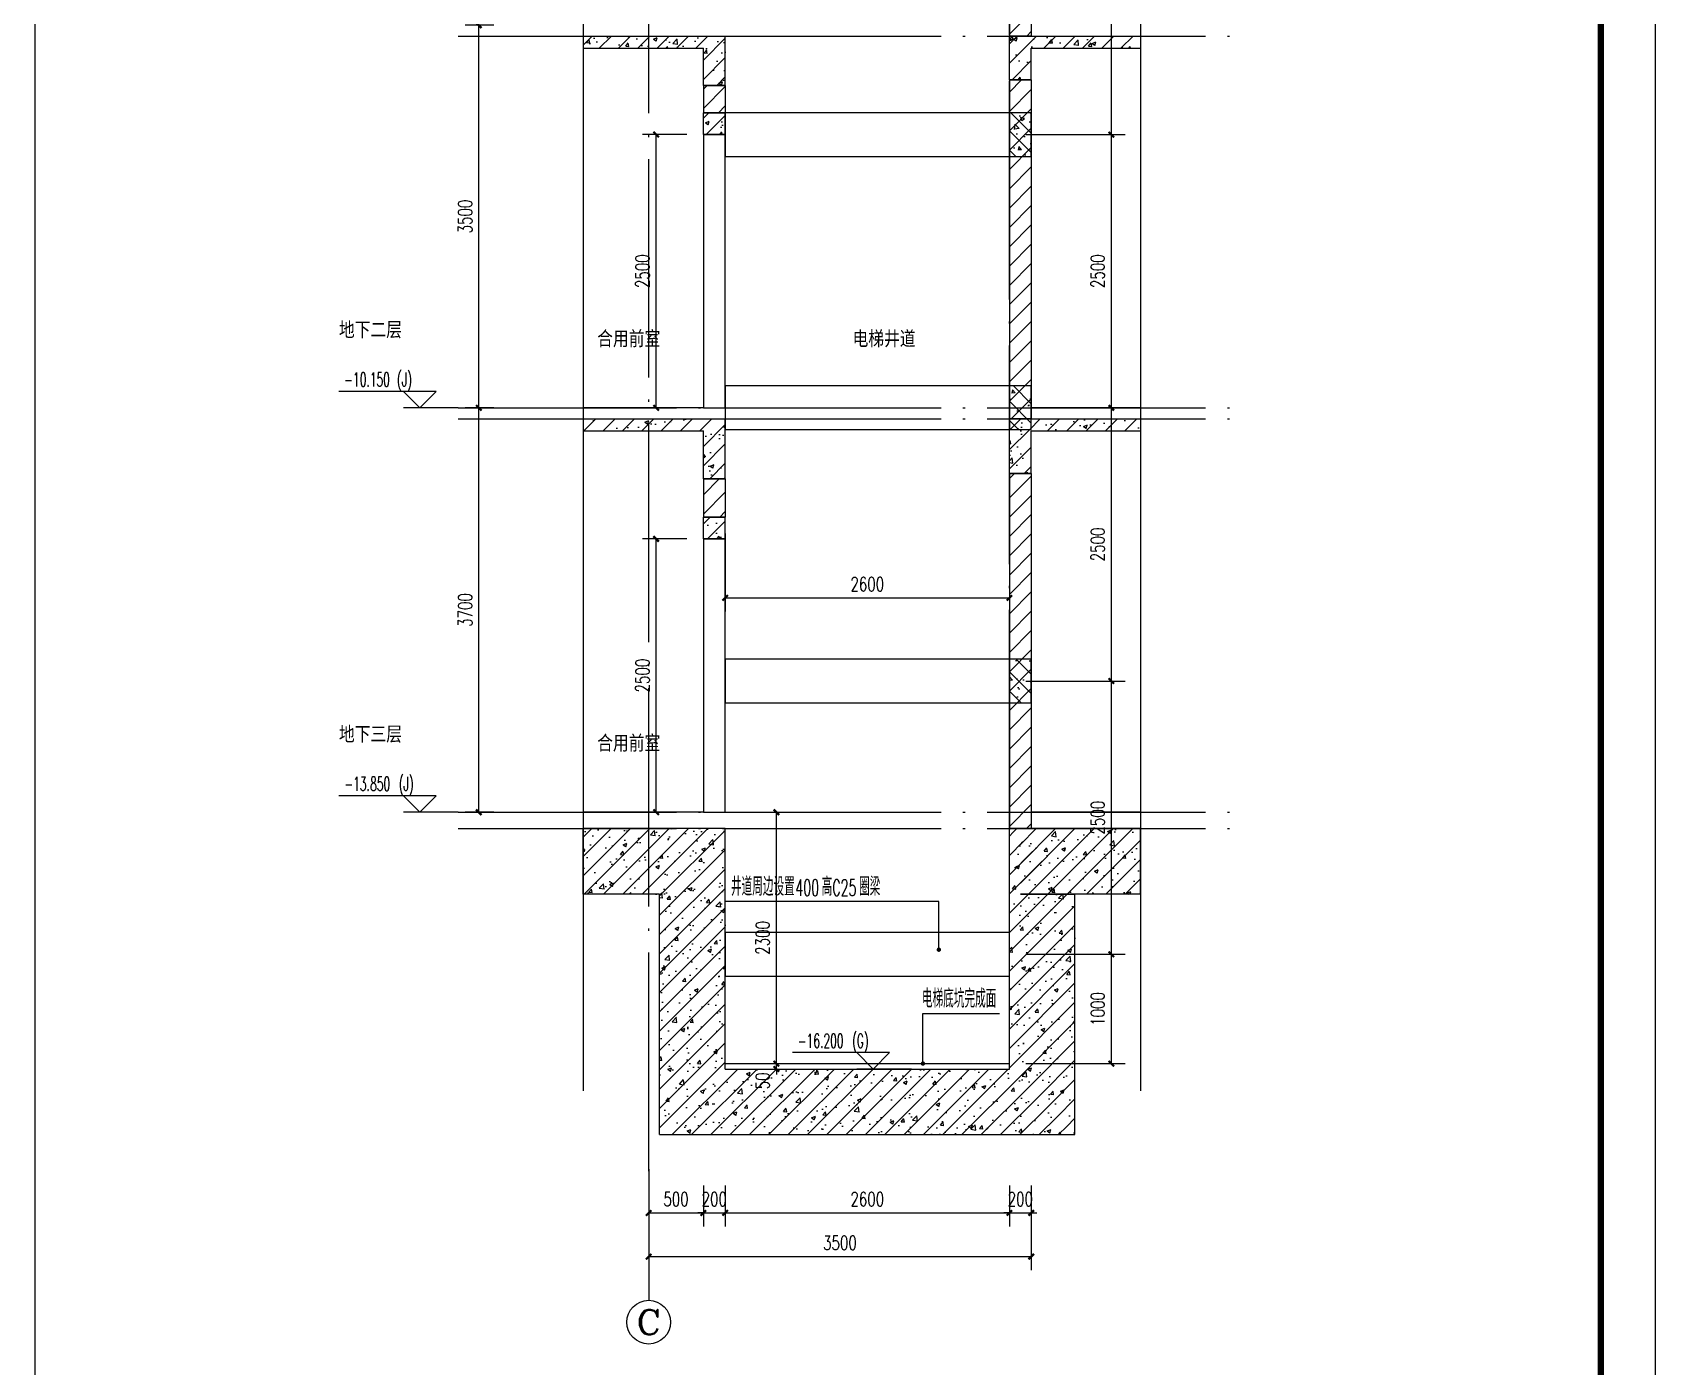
# Model space of a CAD drawing. Header units: millimetres. Extents: x 434053 to 1059003, y -2417481 to 936527.
# Drawn here: x 643651 to 658501, y -1948950 to -1936744 of the extents above; entities that cross this region are included whole.
import ezdxf
from ezdxf.enums import TextEntityAlignment as Align

# ---------------------------------------------------------------- set-up
doc = ezdxf.new("R2010")
doc.units = ezdxf.units.MM
doc.header["$LTSCALE"] = 1000
doc.header["$MEASUREMENT"] = 0
doc.linetypes.add('DOTE', pattern=[2.42, 2, -0.2, 0.02, -0.2])
doc.layers.get('Defpoints').update_dxf_attribs({"color": 6})
for name, color, linetype in [('A-ANNO-DIMS', 3, 'Continuous'), ('A-ANNO-LEAD', 3, 'Continuous'), ('A-ANNO-TTLB', 7, 'Continuous'), ('A-AXIS', 16, 'DOTE'), ('AXIS', 3, 'Continuous'), ('AXIS_TEXT', 7, 'Continuous'), ('DIM_ELEV', 3, 'Continuous'), ('DIM_SYMB', 3, 'Continuous'), ('DOTE', 16, 'DOTE'), ('PUB_DIM', 83, 'Continuous'), ('PUB_HATCH', 8, 'Continuous'), ('PUB_TEXT', 7, 'Continuous'), ('S_STAIR', 2, 'Continuous'), ('WALL', 5, 'Continuous')]:
    doc.layers.add(name, color=color, linetype=linetype)
doc.layers.add('A-ANNO-TEXT', color=7, linetype='Continuous', lineweight=25)
doc.styles.add('_TCH_AXIS', font='COMPLEX', dxfattribs={"bigfont": 'GBCBIG'})
doc.styles.add('_TCH_DIM', font='SIMPLEX.shx', dxfattribs={"width": 0.8, "height": 3, "bigfont": 'GBCBIG.shx'})
doc.styles.add('_TCH_DIM_T3', font='SIMPLEX', dxfattribs={"width": 0.705882, "bigfont": 'GBCBIG'})
doc.styles.add('COMPLEX', font='COMPLEX')
doc.styles.add('宋体', font='', dxfattribs={"width": 0.8})
doc.styles.get('宋体').set_extended_font_data('SimSun')
doc.dimstyles.new('_TCH_ARCH&&50', dxfattribs={"dimtxt": 127.5, "dimasz": 50, "dimexe": 125, "dimexo": 150, "dimgap": 61.25, "dimtad": 1, "dimdec": 0, "dimzin": 0, "dimdsep": 46, "dimtxsty": '_TCH_DIM_T3', "dimblk": 'ARCHTICK', "dimcen": 0.09, "dimclrt": 7, "dimazin": 2, "dimtfac": 1, "dimtdec": 0, "dimtix": 1, "dimtmove": 2, "dimatfit": 3, "dimfxl": 1, "dimtolj": 1, "dimtzin": 0, "dimarcsym": 0})
pattern_1 = [(45, (-1713816.56, -1462893.01), (-88.388383, 88.388383), [])]
pattern_2 = [(45, (-1713816.56, -1462982.77), (-88.3883476, 88.3883476), []), (50, (-1713816.56, -1462982.77), (358.63009, -31.376067), [37.5, -412.5]), (355, (-1713816.56, -1462982.77), (-69.375667, 376.096067), [30, -330]), (100.4514, (-1713786.68, -1462985.4), (289.25469, 344.71977), [31.870095, -350.571056]), (46.1842, (-1713816.56, -1462882.77), (533.620524, -82.75951), [56.25, -618.75]), (96.6356, (-1713772.1, -1462889.67), (467.33135, 487.05894), [47.80514, -525.8565]), (351.1842, (-1713816.56, -1462882.77), (467.33097, 487.0593), [45, -495]), (21, (-1713766.56, -1462907.77), (298.453526, -201.309445), [37.5, -412.5]), (326, (-1713766.56, -1462907.77), (121.657666, 362.57502), [30, -330]), (71.4514, (-1713741.7, -1462924.55), (420.111314, 161.26525), [31.870095, -350.571056]), (37.5, (-1713816.56, -1462982.77), (6.0799277, 166.446927), [0, -326, 0, -335, 0, -331.25]), (7.5, (-1713816.56, -1462982.77), (131.534769, 197.205856), [0, -191, 0, -318.5, 0, -126.25]), (327.5, (-1713928.06, -1462982.77), (266.911218, -11.277436), [0, -125, 0, -390, 0, -517.5]), (317.5, (-1713978.06, -1462982.77), (291.593085, 50.052491), [0, -162.5, 0, -259, 0, -367.5])]

# ---------------------------------------------------------------- blocks, each defined once
blk = doc.blocks.new('asdfadgdsh')
blk.add_lwpolyline([(0, 47550), (14325, 47550), (14325, 0), (0, 0)], close=True)
blk = doc.blocks.new('asdfgafgA$C15443CC7')
at = {"layer": 'A-ANNO-TTLB'}
blk.add_lwpolyline([(52200, 0), (209850, 0), (209850, 89100), (52200, 89100)], close=True, dxfattribs=at)
at = {"layer": 'A-ANNO-TTLB', "const_width": 180}
blk.add_lwpolyline([(55950, 1500), (208350, 1500), (208350, 87600), (55950, 87600)], close=True, dxfattribs=at)
blk = doc.blocks.new('asdfadfsdhg')
at = {"xscale": 0.3333333333333333, "yscale": 0.3333333333333333, "zscale": 0.3333333333333333, "rotation": 270}
blk.add_blockref('asdfgafgA$C15443CC7', (0, 69950), dxfattribs=at)
blk = doc.blocks.new('A$C7A0B05FD')
at = {"layer": 'PUB_HATCH'}
h = blk.add_hatch(dxfattribs=at)
h.set_pattern_fill('钢筋混凝土', color=6, scale=50, style=0)
h.set_pattern_definition([(45, (-2278954.24, 483825.46), (-88.3883476, 88.3883476), []), (50, (-2278954.24, 483825.46), (358.63009, -31.376067), [37.5, -412.5]), (355, (-2278954.24, 483825.46), (-69.375667, 376.096067), [30, -330]), (100.4514, (-2278924.35, 483822.84), (289.25469, 344.71977), [31.870095, -350.571056]), (46.1842, (-2278954.24, 483925.46), (533.620524, -82.75951), [56.25, -618.75]), (96.6356, (-2278909.77, 483918.56), (467.33135, 487.05894), [47.80514, -525.8565]), (351.1842, (-2278954.24, 483925.46), (467.33097, 487.0593), [45, -495]), (21, (-2278904.24, 483900.46), (298.453526, -201.309445), [37.5, -412.5]), (326, (-2278904.24, 483900.46), (121.657666, 362.57502), [30, -330]), (71.4514, (-2278879.37, 483883.68), (420.111314, 161.26525), [31.870095, -350.571056]), (37.5, (-2278954.24, 483825.46), (6.079928, 166.446927), [0, -326, 0, -335, 0, -331.25]), (7.5, (-2278954.24, 483825.46), (131.534769, 197.205856), [0, -191, 0, -318.5, 0, -126.25]), (327.5, (-2279065.74, 483825.46), (266.911218, -11.277436), [0, -125, 0, -390, 0, -517.5]), (317.5, (-2279115.74, 483825.46), (291.593085, 50.05249), [0, -162.5, 0, -259, 0, -367.5])])
h.paths.add_polyline_path([(0, 400), (200, 400), (200, 0), (0, 0)])
at = {"color": 6}
blk.add_lwpolyline([(0, 400), (200, 400), (200, 0), (0, 0)], close=True, dxfattribs=at)
blk = doc.blocks.new('_ArchTick')
at = {"color": 0, "linetype": 'ByBlock', "const_width": 0.4}
blk.add_lwpolyline([(-0.5, -0.5), (0.5, 0.5)], dxfattribs=at)
blk = doc.blocks.new('*D1065')
at = {"layer": 'A-ANNO-DIMS', "color": 0, "lineweight": -2, "transparency": 16777216}
for p, q in [((652739, -1935178), (653647, -1935178)), ((653522, -1937678), (653522, -1935178)), ((652739, -1937678), (653647, -1937678))]:
    blk.add_line(p, q, dxfattribs=at)
at = {"layer": 'Defpoints', "color": 0, "transparency": 16777216}
for p in [(652589, -1935178), (653522, -1935178), (652589, -1937678)]:
    blk.add_point(p, dxfattribs=at)
at = {"layer": 'A-ANNO-DIMS', "color": 0, "lineweight": -2, "transparency": 16777216, "xscale": 50, "yscale": 50, "zscale": 50}
for p, rotation in [((653522, -1935178), 90), ((653522, -1937678), 270)]:
    blk.add_blockref('_ArchTick', p, dxfattribs=dict(at, rotation=rotation))
at = {"layer": 'A-ANNO-DIMS', "color": 7, "transparency": 16777216, "insert": (653397, -1936428), "char_height": 127.5, "attachment_point": 5, "rotation": 90, "style": '_TCH_DIM_T3'}
blk.add_mtext('\\A1;2500', dxfattribs=at)
blk = doc.blocks.new('*D1066')
at = {"layer": 'A-ANNO-DIMS', "color": 0, "lineweight": -2, "transparency": 16777216}
for p, q in [((652739, -1937678), (653647, -1937678)), ((653522, -1940178), (653522, -1937678)), ((652739, -1940178), (653647, -1940178))]:
    blk.add_line(p, q, dxfattribs=at)
at = {"layer": 'Defpoints', "color": 0, "transparency": 16777216}
for p in [(652589, -1937678), (653522, -1937678), (652589, -1940178)]:
    blk.add_point(p, dxfattribs=at)
at = {"layer": 'A-ANNO-DIMS', "color": 0, "lineweight": -2, "transparency": 16777216, "xscale": 50, "yscale": 50, "zscale": 50}
for p, rotation in [((653522, -1937678), 90), ((653522, -1940178), 270)]:
    blk.add_blockref('_ArchTick', p, dxfattribs=dict(at, rotation=rotation))
at = {"layer": 'A-ANNO-DIMS', "color": 7, "transparency": 16777216, "insert": (653397, -1938928), "char_height": 127.5, "attachment_point": 5, "rotation": 90, "style": '_TCH_DIM_T3'}
blk.add_mtext('\\A1;2500', dxfattribs=at)
blk = doc.blocks.new('*D1067')
at = {"layer": 'A-ANNO-DIMS', "color": 0, "lineweight": -2, "transparency": 16777216}
for p, q in [((652739, -1940178), (653647, -1940178)), ((653522, -1942678), (653522, -1940178)), ((652739, -1942678), (653647, -1942678))]:
    blk.add_line(p, q, dxfattribs=at)
at = {"layer": 'Defpoints', "color": 0, "transparency": 16777216}
for p in [(652589, -1940178), (653522, -1940178), (652589, -1942678)]:
    blk.add_point(p, dxfattribs=at)
at = {"layer": 'A-ANNO-DIMS', "color": 0, "lineweight": -2, "transparency": 16777216, "xscale": 50, "yscale": 50, "zscale": 50}
for p, rotation in [((653522, -1940178), 90), ((653522, -1942678), 270)]:
    blk.add_blockref('_ArchTick', p, dxfattribs=dict(at, rotation=rotation))
at = {"layer": 'A-ANNO-DIMS', "color": 7, "transparency": 16777216, "insert": (653397, -1941428), "char_height": 127.5, "attachment_point": 5, "rotation": 90, "style": '_TCH_DIM_T3'}
blk.add_mtext('\\A1;2500', dxfattribs=at)
blk = doc.blocks.new('*D1068')
at = {"layer": 'A-ANNO-DIMS', "color": 0, "lineweight": -2, "transparency": 16777216}
for p, q in [((652739, -1942678), (653647, -1942678)), ((653522, -1945178), (653522, -1942678)), ((652739, -1945178), (653647, -1945178))]:
    blk.add_line(p, q, dxfattribs=at)
at = {"layer": 'Defpoints', "color": 0, "transparency": 16777216}
for p in [(652589, -1942678), (653522, -1942678), (652589, -1945178)]:
    blk.add_point(p, dxfattribs=at)
at = {"layer": 'A-ANNO-DIMS', "color": 0, "lineweight": -2, "transparency": 16777216, "xscale": 50, "yscale": 50, "zscale": 50}
for p, rotation in [((653522, -1942678), 90), ((653522, -1945178), 270)]:
    blk.add_blockref('_ArchTick', p, dxfattribs=dict(at, rotation=rotation))
at = {"layer": 'A-ANNO-DIMS', "color": 7, "transparency": 16777216, "insert": (653397, -1943928), "char_height": 127.5, "attachment_point": 5, "rotation": 90, "style": '_TCH_DIM_T3'}
blk.add_mtext('\\A1;2500', dxfattribs=at)
blk = doc.blocks.new('*D1069')
at = {"layer": 'A-ANNO-DIMS', "color": 0, "lineweight": -2, "transparency": 16777216}
for p, q in [((652739, -1945178), (653647, -1945178)), ((653522, -1946178), (653522, -1945178)), ((652739, -1946178), (653647, -1946178))]:
    blk.add_line(p, q, dxfattribs=at)
at = {"layer": 'Defpoints', "color": 0, "transparency": 16777216}
for p in [(652589, -1945178), (653522, -1945178), (652589, -1946178)]:
    blk.add_point(p, dxfattribs=at)
at = {"layer": 'A-ANNO-DIMS', "color": 0, "lineweight": -2, "transparency": 16777216, "xscale": 50, "yscale": 50, "zscale": 50}
for p, rotation in [((653522, -1945178), 90), ((653522, -1946178), 270)]:
    blk.add_blockref('_ArchTick', p, dxfattribs=dict(at, rotation=rotation))
at = {"layer": 'A-ANNO-DIMS', "color": 7, "transparency": 16777216, "insert": (653397, -1945678), "char_height": 127.5, "attachment_point": 5, "rotation": 90, "style": '_TCH_DIM_T3'}
blk.add_mtext('\\A1;1000', dxfattribs=at)
blk = doc.blocks.new('*D1800')
at = {"layer": 'Defpoints', "color": 0, "transparency": 16777216}
for p in [(649357, -1937678), (649789, -1937678), (649789, -1940178)]:
    blk.add_point(p, dxfattribs=at)
at = {"layer": 'PUB_DIM', "color": 0, "lineweight": -2, "transparency": 16777216}
for p, q in [((649639, -1937678), (649232, -1937678)), ((649357, -1940178), (649357, -1937678)), ((649639, -1940178), (649232, -1940178))]:
    blk.add_line(p, q, dxfattribs=at)
at = {"layer": 'PUB_DIM', "color": 0, "lineweight": -2, "transparency": 16777216, "xscale": 50, "yscale": 50, "zscale": 50}
for p, rotation in [((649357, -1937678), 90), ((649357, -1940178), 270)]:
    blk.add_blockref('_ArchTick', p, dxfattribs=dict(at, rotation=rotation))
at = {"layer": 'PUB_DIM', "color": 7, "transparency": 16777216, "insert": (649232, -1938928), "char_height": 127.5, "attachment_point": 5, "rotation": 90, "style": '_TCH_DIM_T3'}
blk.add_mtext('\\A1;2500', dxfattribs=at)
blk = doc.blocks.new('*D1801')
at = {"layer": 'Defpoints', "color": 0, "transparency": 16777216}
for p in [(649989, -1941178), (652589, -1941178), (652589, -1941917)]:
    blk.add_point(p, dxfattribs=at)
at = {"layer": 'PUB_DIM', "color": 0, "lineweight": -2, "transparency": 16777216}
for p, q in [((649989, -1941328), (649989, -1942042)), ((652589, -1941328), (652589, -1942042)), ((649989, -1941917), (652589, -1941917))]:
    blk.add_line(p, q, dxfattribs=at)
at = {"layer": 'PUB_DIM', "color": 0, "lineweight": -2, "transparency": 16777216, "xscale": 50, "yscale": 50, "zscale": 50, "rotation": 180}
blk.add_blockref('_ArchTick', (649989, -1941917), dxfattribs=at)
at = {"layer": 'PUB_DIM', "color": 0, "lineweight": -2, "transparency": 16777216, "xscale": 50, "yscale": 50, "zscale": 50}
blk.add_blockref('_ArchTick', (652589, -1941917), dxfattribs=at)
at = {"layer": 'PUB_DIM', "color": 7, "transparency": 16777216, "insert": (651289, -1941792), "char_height": 127.5, "attachment_point": 5, "style": '_TCH_DIM_T3'}
blk.add_mtext('\\A1;2600', dxfattribs=at)
blk = doc.blocks.new('*D1802')
at = {"layer": 'Defpoints', "color": 0, "transparency": 16777216}
for p in [(649989, -1943878), (650457, -1943878), (649989, -1946178)]:
    blk.add_point(p, dxfattribs=at)
at = {"layer": 'PUB_DIM', "color": 0, "lineweight": -2, "transparency": 16777216}
for p, q in [((650139, -1943878), (650582, -1943878)), ((650457, -1946178), (650457, -1943878)), ((650139, -1946178), (650582, -1946178))]:
    blk.add_line(p, q, dxfattribs=at)
at = {"layer": 'PUB_DIM', "color": 0, "lineweight": -2, "transparency": 16777216, "xscale": 50, "yscale": 50, "zscale": 50}
for p, rotation in [((650457, -1943878), 90), ((650457, -1946178), 270)]:
    blk.add_blockref('_ArchTick', p, dxfattribs=dict(at, rotation=rotation))
at = {"layer": 'PUB_DIM', "color": 7, "transparency": 16777216, "insert": (650332, -1945028), "char_height": 127.5, "attachment_point": 5, "rotation": 90, "style": '_TCH_DIM_T3'}
blk.add_mtext('\\A1;2300', dxfattribs=at)
blk = doc.blocks.new('*D1803')
at = {"layer": 'Defpoints', "color": 0, "transparency": 16777216}
for p in [(649989, -1946178), (649989, -1946228), (650457, -1946178)]:
    blk.add_point(p, dxfattribs=at)
at = {"layer": 'PUB_DIM', "color": 0, "lineweight": -2, "transparency": 16777216}
for p, q in [((650139, -1946178), (650582, -1946178)), ((650139, -1946228), (650582, -1946228)), ((650457, -1946178), (650457, -1946128)), ((650457, -1946228), (650457, -1946178)), ((650457, -1946228), (650457, -1946278))]:
    blk.add_line(p, q, dxfattribs=at)
at = {"layer": 'PUB_DIM', "color": 0, "lineweight": -2, "transparency": 16777216, "xscale": 50, "yscale": 50, "zscale": 50}
for p, rotation in [((650457, -1946178), 270), ((650457, -1946228), 90)]:
    blk.add_blockref('_ArchTick', p, dxfattribs=dict(at, rotation=rotation))
at = {"layer": 'PUB_DIM', "color": 7, "transparency": 16777216, "insert": (650332, -1946336), "char_height": 127.5, "attachment_point": 5, "rotation": 90, "style": '_TCH_DIM_T3'}
blk.add_mtext('\\A1;50', dxfattribs=at)
blk = doc.blocks.new('*D1804')
at = {"layer": 'Defpoints', "color": 0, "transparency": 16777216}
for p in [(649357, -1941378), (649789, -1941378), (649789, -1943878)]:
    blk.add_point(p, dxfattribs=at)
at = {"layer": 'PUB_DIM', "color": 0, "lineweight": -2, "transparency": 16777216}
for p, q in [((649639, -1941378), (649232, -1941378)), ((649357, -1943878), (649357, -1941378)), ((649639, -1943878), (649232, -1943878))]:
    blk.add_line(p, q, dxfattribs=at)
at = {"layer": 'PUB_DIM', "color": 0, "lineweight": -2, "transparency": 16777216, "xscale": 50, "yscale": 50, "zscale": 50}
for p, rotation in [((649357, -1941378), 90), ((649357, -1943878), 270)]:
    blk.add_blockref('_ArchTick', p, dxfattribs=dict(at, rotation=rotation))
at = {"layer": 'PUB_DIM', "color": 7, "transparency": 16777216, "insert": (649232, -1942628), "char_height": 127.5, "attachment_point": 5, "rotation": 90, "style": '_TCH_DIM_T3'}
blk.add_mtext('\\A1;2500', dxfattribs=at)
blk = doc.blocks.new('*D1805')
at = {"layer": 'Defpoints', "color": 0, "transparency": 16777216}
for p in [(649289, -1947144), (649789, -1947144), (649789, -1947544)]:
    blk.add_point(p, dxfattribs=at)
at = {"layer": 'PUB_DIM', "color": 0, "lineweight": -2, "transparency": 16777216}
for p, q in [((649289, -1947294), (649289, -1947669)), ((649789, -1947294), (649789, -1947669)), ((649289, -1947544), (649789, -1947544))]:
    blk.add_line(p, q, dxfattribs=at)
at = {"layer": 'PUB_DIM', "color": 0, "lineweight": -2, "transparency": 16777216, "xscale": 50, "yscale": 50, "zscale": 50, "rotation": 180}
blk.add_blockref('_ArchTick', (649289, -1947544), dxfattribs=at)
at = {"layer": 'PUB_DIM', "color": 0, "lineweight": -2, "transparency": 16777216, "xscale": 50, "yscale": 50, "zscale": 50}
blk.add_blockref('_ArchTick', (649789, -1947544), dxfattribs=at)
at = {"layer": 'PUB_DIM', "color": 7, "transparency": 16777216, "insert": (649539, -1947419), "char_height": 127.5, "attachment_point": 5, "style": '_TCH_DIM_T3'}
blk.add_mtext('\\A1;500', dxfattribs=at)
blk = doc.blocks.new('*D1806')
at = {"layer": 'Defpoints', "color": 0, "transparency": 16777216}
for p in [(649789, -1947144), (649989, -1947144), (649989, -1947544)]:
    blk.add_point(p, dxfattribs=at)
at = {"layer": 'PUB_DIM', "color": 0, "lineweight": -2, "transparency": 16777216}
for p, q in [((649789, -1947294), (649789, -1947669)), ((649989, -1947294), (649989, -1947669)), ((649789, -1947544), (649739, -1947544)), ((649789, -1947544), (649989, -1947544)), ((649989, -1947544), (650039, -1947544))]:
    blk.add_line(p, q, dxfattribs=at)
at = {"layer": 'PUB_DIM', "color": 0, "lineweight": -2, "transparency": 16777216, "xscale": 50, "yscale": 50, "zscale": 50}
blk.add_blockref('_ArchTick', (649789, -1947544), dxfattribs=at)
at = {"layer": 'PUB_DIM', "color": 0, "lineweight": -2, "transparency": 16777216, "xscale": 50, "yscale": 50, "zscale": 50, "rotation": 180}
blk.add_blockref('_ArchTick', (649989, -1947544), dxfattribs=at)
at = {"layer": 'PUB_DIM', "color": 7, "transparency": 16777216, "insert": (649889, -1947419), "char_height": 127.5, "attachment_point": 5, "style": '_TCH_DIM_T3'}
blk.add_mtext('\\A1;200', dxfattribs=at)
blk = doc.blocks.new('*D1807')
at = {"layer": 'Defpoints', "color": 0, "transparency": 16777216}
for p in [(649989, -1947144), (652589, -1947144), (652589, -1947544)]:
    blk.add_point(p, dxfattribs=at)
at = {"layer": 'PUB_DIM', "color": 0, "lineweight": -2, "transparency": 16777216}
for p, q in [((649989, -1947294), (649989, -1947669)), ((652589, -1947294), (652589, -1947669)), ((649989, -1947544), (652589, -1947544))]:
    blk.add_line(p, q, dxfattribs=at)
at = {"layer": 'PUB_DIM', "color": 0, "lineweight": -2, "transparency": 16777216, "xscale": 50, "yscale": 50, "zscale": 50, "rotation": 180}
blk.add_blockref('_ArchTick', (649989, -1947544), dxfattribs=at)
at = {"layer": 'PUB_DIM', "color": 0, "lineweight": -2, "transparency": 16777216, "xscale": 50, "yscale": 50, "zscale": 50}
blk.add_blockref('_ArchTick', (652589, -1947544), dxfattribs=at)
at = {"layer": 'PUB_DIM', "color": 7, "transparency": 16777216, "insert": (651289, -1947419), "char_height": 127.5, "attachment_point": 5, "style": '_TCH_DIM_T3'}
blk.add_mtext('\\A1;2600', dxfattribs=at)
blk = doc.blocks.new('*D1808')
at = {"layer": 'Defpoints', "color": 0, "transparency": 16777216}
for p in [(652589, -1947144), (652789, -1947144), (652789, -1947544)]:
    blk.add_point(p, dxfattribs=at)
at = {"layer": 'PUB_DIM', "color": 0, "lineweight": -2, "transparency": 16777216}
for p, q in [((652589, -1947294), (652589, -1947669)), ((652789, -1947294), (652789, -1947669)), ((652589, -1947544), (652539, -1947544)), ((652589, -1947544), (652789, -1947544)), ((652789, -1947544), (652839, -1947544))]:
    blk.add_line(p, q, dxfattribs=at)
at = {"layer": 'PUB_DIM', "color": 0, "lineweight": -2, "transparency": 16777216, "xscale": 50, "yscale": 50, "zscale": 50}
blk.add_blockref('_ArchTick', (652589, -1947544), dxfattribs=at)
at = {"layer": 'PUB_DIM', "color": 0, "lineweight": -2, "transparency": 16777216, "xscale": 50, "yscale": 50, "zscale": 50, "rotation": 180}
blk.add_blockref('_ArchTick', (652789, -1947544), dxfattribs=at)
at = {"layer": 'PUB_DIM', "color": 7, "transparency": 16777216, "insert": (652689, -1947419), "char_height": 127.5, "attachment_point": 5, "style": '_TCH_DIM_T3'}
blk.add_mtext('\\A1;200', dxfattribs=at)
blk = doc.blocks.new('*D1809')
at = {"layer": 'Defpoints', "color": 0, "transparency": 16777216}
for p in [(649289, -1947144), (652789, -1947144), (652789, -1947944)]:
    blk.add_point(p, dxfattribs=at)
at = {"layer": 'PUB_DIM', "color": 0, "lineweight": -2, "transparency": 16777216}
for p, q in [((649289, -1947294), (649289, -1948069)), ((652789, -1947294), (652789, -1948069)), ((649289, -1947944), (652789, -1947944))]:
    blk.add_line(p, q, dxfattribs=at)
at = {"layer": 'PUB_DIM', "color": 0, "lineweight": -2, "transparency": 16777216, "xscale": 50, "yscale": 50, "zscale": 50, "rotation": 180}
blk.add_blockref('_ArchTick', (649289, -1947944), dxfattribs=at)
at = {"layer": 'PUB_DIM', "color": 0, "lineweight": -2, "transparency": 16777216, "xscale": 50, "yscale": 50, "zscale": 50}
blk.add_blockref('_ArchTick', (652789, -1947944), dxfattribs=at)
at = {"layer": 'PUB_DIM', "color": 7, "transparency": 16777216, "insert": (651039, -1947819), "char_height": 127.5, "attachment_point": 5, "style": '_TCH_DIM_T3'}
blk.add_mtext('\\A1;3500', dxfattribs=at)
blk = doc.blocks.new('*D1813')
at = {"layer": 'Defpoints', "color": 0, "transparency": 16777216}
for p in [(647734, -1936678), (648021, -1936678), (648021, -1940178)]:
    blk.add_point(p, dxfattribs=at)
at = {"layer": 'PUB_DIM', "color": 0, "lineweight": -2, "transparency": 16777216}
for p, q in [((647871, -1936678), (647609, -1936678)), ((647734, -1940178), (647734, -1936678)), ((647871, -1940178), (647609, -1940178))]:
    blk.add_line(p, q, dxfattribs=at)
at = {"layer": 'PUB_DIM', "color": 0, "lineweight": -2, "transparency": 16777216, "xscale": 50, "yscale": 50, "zscale": 50}
for p, rotation in [((647734, -1936678), 90), ((647734, -1940178), 270)]:
    blk.add_blockref('_ArchTick', p, dxfattribs=dict(at, rotation=rotation))
at = {"layer": 'PUB_DIM', "color": 7, "transparency": 16777216, "insert": (647609, -1938428), "char_height": 127.5, "attachment_point": 5, "rotation": 90, "style": '_TCH_DIM_T3'}
blk.add_mtext('\\A1;3500', dxfattribs=at)
blk = doc.blocks.new('*D1814')
at = {"layer": 'Defpoints', "color": 0, "transparency": 16777216}
for p in [(647734, -1940178), (648021, -1940178), (648021, -1943878)]:
    blk.add_point(p, dxfattribs=at)
at = {"layer": 'PUB_DIM', "color": 0, "lineweight": -2, "transparency": 16777216}
for p, q in [((647871, -1940178), (647609, -1940178)), ((647734, -1943878), (647734, -1940178)), ((647871, -1943878), (647609, -1943878))]:
    blk.add_line(p, q, dxfattribs=at)
at = {"layer": 'PUB_DIM', "color": 0, "lineweight": -2, "transparency": 16777216, "xscale": 50, "yscale": 50, "zscale": 50}
for p, rotation in [((647734, -1940178), 90), ((647734, -1943878), 270)]:
    blk.add_blockref('_ArchTick', p, dxfattribs=dict(at, rotation=rotation))
at = {"layer": 'PUB_DIM', "color": 7, "transparency": 16777216, "insert": (647609, -1942028), "char_height": 127.5, "attachment_point": 5, "rotation": 90, "style": '_TCH_DIM_T3'}
blk.add_mtext('\\A1;3700', dxfattribs=at)
blk = doc.blocks.new('_AXISO')
blk.add_circle((0, 0), 0.5)
at = {"layer": 'AXIS_TEXT', "style": 'COMPLEX', "width": 1.041667}
blk.add_attdef('A', text='', height=0.56, dxfattribs=at).set_placement((-0.25, -0.28), (0.25, -0.28), align=Align.FIT)

msp = doc.modelspace()

# ---------------------------------------------------------------- hatches: boundary and pattern name
at = {"layer": 'PUB_HATCH'}
h = msp.add_hatch(dxfattribs=at)
h.set_pattern_fill('普通砖', color=256, scale=50, style=0)
h.set_pattern_definition(pattern_1)
h.paths.add_polyline_path([(652589.4, -1930607.8), (652589.4, -1936777.8), (652789.4, -1936777.8), (652789.4, -1930607.8)])
h = msp.add_hatch(dxfattribs=at)
h.set_pattern_fill('钢筋混凝土', color=256, scale=50, style=0)
h.set_pattern_definition(pattern_2)
h.paths.add_polyline_path([(648689.4, -1936887.8), (649789.4, -1936887.8), (649989.4, -1936777.8), (648689.4, -1936777.8)])
h = msp.add_hatch(dxfattribs=at)
h.set_pattern_fill('钢筋混凝土', color=256, scale=50, style=0)
h.set_pattern_definition(pattern_2)
h.paths.add_polyline_path([(649989.4, -1937227.8), (649989.4, -1936777.8), (649789.4, -1936887.8), (649789.4, -1937227.8)])
h = msp.add_hatch(dxfattribs=at)
h.set_pattern_fill('钢筋混凝土', color=256, scale=50, style=0)
h.set_pattern_definition(pattern_2)
h.paths.add_polyline_path([(652789.4, -1937177.8), (652789.4, -1936887.8), (652589.4, -1936777.8), (652589.4, -1937177.8)])
h = msp.add_hatch(dxfattribs=at)
h.set_pattern_fill('钢筋混凝土', color=256, scale=50, style=0)
h.set_pattern_definition(pattern_2)
h.paths.add_polyline_path([(652589.4, -1936777.8), (652789.4, -1936887.8), (653789.4, -1936887.8), (653789.4, -1936777.8)])
h = msp.add_hatch(dxfattribs=at)
h.set_pattern_fill('普通砖', color=256, scale=50, style=0)
h.set_pattern_definition(pattern_1)
h.paths.add_polyline_path([(652589.4, -1937177.8), (652589.4, -1940277.8), (652789.4, -1940277.8), (652789.4, -1937177.8)])
h = msp.add_hatch(dxfattribs=at)
h.set_pattern_fill('普通砖', color=256, scale=50, style=0)
h.set_pattern_definition(pattern_1)
h.paths.add_polyline_path([(649789.4, -1937227.8), (649789.4, -1937477.8), (649989.4, -1937477.8), (649989.4, -1937227.8)])
h = msp.add_hatch(dxfattribs=at)
h.set_pattern_fill('钢筋混凝土', color=256, scale=50, style=0)
h.set_pattern_definition(pattern_2)
h.paths.add_polyline_path([(649989.4, -1937677.8), (649989.4, -1937477.8), (649789.4, -1937477.8), (649789.4, -1937677.8)])
h = msp.add_hatch(dxfattribs=at)
h.set_pattern_fill('钢筋混凝土', color=256, scale=50, style=0)
h.set_pattern_definition(pattern_2)
h.paths.add_polyline_path([(648689.4, -1940387.8), (649789.4, -1940387.8), (649989.4, -1940277.8), (648689.4, -1940277.8)])
h = msp.add_hatch(dxfattribs=at)
h.set_pattern_fill('钢筋混凝土', color=256, scale=50, style=0)
h.set_pattern_definition(pattern_2)
h.paths.add_polyline_path([(649989.4, -1940827.8), (649989.4, -1940277.8), (649789.4, -1940387.8), (649789.4, -1940827.8)])
h = msp.add_hatch(dxfattribs=at)
h.set_pattern_fill('钢筋混凝土', color=256, scale=50, style=0)
h.set_pattern_definition(pattern_2)
h.paths.add_polyline_path([(652789.4, -1940777.8), (652789.4, -1940387.8), (652589.4, -1940277.8), (652589.4, -1940777.8)])
h = msp.add_hatch(dxfattribs=at)
h.set_pattern_fill('钢筋混凝土', color=256, scale=50, style=0)
h.set_pattern_definition(pattern_2)
h.paths.add_polyline_path([(652589.4, -1940277.8), (652789.4, -1940387.8), (653789.4, -1940387.8), (653789.4, -1940277.8)])
h = msp.add_hatch(dxfattribs=at)
h.set_pattern_fill('普通砖', color=256, scale=50, style=0)
h.set_pattern_definition(pattern_1)
h.paths.add_polyline_path([(649789.4, -1940827.8), (649789.4, -1941177.8), (649989.4, -1941177.8), (649989.4, -1940827.8)])
h = msp.add_hatch(dxfattribs=at)
h.set_pattern_fill('普通砖', color=256, scale=50, style=0)
h.set_pattern_definition(pattern_1)
h.paths.add_polyline_path([(652589.4, -1940777.8), (652589.4, -1944027.8), (652789.4, -1944027.8), (652789.4, -1940777.8)])
h = msp.add_hatch(dxfattribs=at)
h.set_pattern_fill('钢筋混凝土', color=256, scale=50, style=0)
h.set_pattern_definition(pattern_2)
h.paths.add_polyline_path([(649989.4, -1941377.8), (649989.4, -1941177.8), (649789.4, -1941177.8), (649789.4, -1941377.8)])
h = msp.add_hatch(dxfattribs=at)
h.set_pattern_fill('钢筋混凝土', color=256, scale=50, style=0)
h.set_pattern_definition(pattern_2)
h.paths.add_polyline_path([(649389.4, -1944627.8), (649989.4, -1944027.8), (648689.4, -1944027.8), (648689.4, -1944627.8)])
h = msp.add_hatch(dxfattribs=at)
h.set_pattern_fill('钢筋混凝土', color=256, scale=50, style=0)
h.set_pattern_definition(pattern_2)
h.paths.add_polyline_path([(649389.4, -1946827.8), (649989.4, -1946227.8), (649989.4, -1944027.8), (649389.4, -1944627.8)])
h = msp.add_hatch(dxfattribs=at)
h.set_pattern_fill('钢筋混凝土', color=256, scale=50, style=0)
h.set_pattern_definition(pattern_2)
h.paths.add_polyline_path([(652589.4, -1946227.8), (653189.4, -1946827.8), (653189.4, -1944627.8), (652589.4, -1944027.8)])
h = msp.add_hatch(dxfattribs=at)
h.set_pattern_fill('钢筋混凝土', color=256, scale=50, style=0)
h.set_pattern_definition(pattern_2)
h.paths.add_polyline_path([(652689.4, -1944627.8), (652689.4, -1944027.8), (652589.4, -1944027.8), (653189.4, -1944627.8)])
h = msp.add_hatch(dxfattribs=at)
h.set_pattern_fill('钢筋混凝土', color=256, scale=50, style=0)
h.set_pattern_definition(pattern_2)
h.paths.add_polyline_path([(653789.4, -1944027.8), (652689.4, -1944027.8), (652689.4, -1944627.8), (653789.4, -1944627.8)])
h = msp.add_hatch(dxfattribs=at)
h.set_pattern_fill('钢筋混凝土', color=256, scale=50, style=0)
h.set_pattern_definition(pattern_2)
h.paths.add_polyline_path([(649989.4, -1946227.8), (649389.4, -1946827.8), (653189.4, -1946827.8), (652589.4, -1946227.8)])

# ---------------------------------------------------------------- linework, layer by layer
at = {"color": 6}
for points in [[(652589.4, -1937477.8), (649989.4, -1937477.8), (649989.4, -1937877.8), (652589.4, -1937877.8)], [(652589.4, -1939977.8), (649989.4, -1939977.8), (649989.4, -1940377.8), (652589.4, -1940377.8)], [(652589.4, -1942477.8), (649989.4, -1942477.8), (649989.4, -1942877.8), (652589.4, -1942877.8)], [(652589.4, -1944977.8), (649989.4, -1944977.8), (649989.4, -1945377.8), (652589.4, -1945377.8)]]:
    msp.add_lwpolyline(points, close=True, dxfattribs=at)
at = {"layer": 'A-ANNO-LEAD'}
for p, q in [((651943.9, -1944695.1), (649989.4, -1944695.1)), ((651943.9, -1945136), (651943.9, -1944695.1)), ((651797.8, -1946177.8), (651797.8, -1945719.5)), ((651797.8, -1945719.5), (652500, -1945719.5))]:
    msp.add_line(p, q, dxfattribs=at)
at = {"layer": 'A-ANNO-LEAD', "const_width": 20}
for points in [[(651943.9, -1945146, 1), (651943.9, -1945126, 1)], [(651797.8, -1946187.8, 1), (651797.8, -1946167.8, 1)]]:
    msp.add_lwpolyline(points, format="xyb", close=True, dxfattribs=at)
at = {"layer": 'A-AXIS'}
for p, q in [((649289.4, -1947162), (649289.4, -1916527.8)), ((652589.4, -1944027.8), (652589.4, -1916527.8))]:
    msp.add_line(p, q, dxfattribs=at)
at = {"layer": 'AXIS'}
msp.add_line((649289.4, -1947143.8), (649289.4, -1948343.8), dxfattribs=at)
at = {"layer": 'DIM_ELEV'}
for p, q in [((647344.4, -1940027.8), (646454.9, -1940027.8)), ((647194.4, -1940177.8), (647044.4, -1940027.8)), ((647194.4, -1940177.8), (647344.4, -1940027.8)), ((647544.4, -1940177.8), (647044.4, -1940177.8)), ((647344.4, -1943727.8), (646454.9, -1943727.8)), ((647194.4, -1943877.8), (647044.4, -1943727.8)), ((647194.4, -1943877.8), (647344.4, -1943727.8)), ((647544.4, -1943877.8), (647044.4, -1943877.8)), ((651492.9, -1946077.8), (650603.4, -1946077.8)), ((651342.9, -1946227.8), (651192.9, -1946077.8)), ((651342.9, -1946227.8), (651492.9, -1946077.8)), ((651692.9, -1946227.8), (651192.9, -1946227.8))]:
    msp.add_line(p, q, dxfattribs=at)
at = {"layer": 'DIM_SYMB'}
for p, q in [((648689.4, -1915804.5), (648689.4, -1946427.8)), ((653789.4, -1915804.5), (653789.4, -1946427.8))]:
    msp.add_line(p, q, dxfattribs=at)
at = {"layer": 'DOTE'}
for p, q in [((647544.4, -1936777.8), (654789.4, -1936777.8)), ((647544.4, -1940177.8), (654789.4, -1940177.8)), ((647544.4, -1940277.8), (654789.4, -1940277.8)), ((647544.4, -1943877.8), (654789.4, -1943877.8)), ((647544.4, -1944027.8), (654789.4, -1944027.8))]:
    msp.add_line(p, q, dxfattribs=at)
at = {"layer": 'S_STAIR'}
for p, q in [((649789.4, -1940177.8), (648689.4, -1940177.8)), ((653789.4, -1940177.8), (652789.4, -1940177.8)), ((649789.4, -1943877.8), (648689.4, -1943877.8)), ((653789.4, -1943877.8), (652789.4, -1943877.8)), ((653789.4, -1943877.8), (652789.4, -1943877.8)), ((649989.4, -1946177.8), (652589.4, -1946177.8))]:
    msp.add_line(p, q, dxfattribs=at)
at = {"layer": 'WALL'}
for p, q in [((652589.4, -1930607.8), (652589.4, -1936777.8)), ((652789.4, -1930607.8), (652789.4, -1936777.8)), ((648689.4, -1936777.8), (649989.4, -1936777.8)), ((648689.4, -1936777.8), (648689.4, -1936887.8)), ((649989.4, -1937227.8), (649989.4, -1936777.8)), ((652589.4, -1937177.8), (652589.4, -1936777.8)), ((652589.4, -1936777.8), (653789.4, -1936777.8)), ((652789.4, -1936777.8), (652589.4, -1936777.8)), ((653789.4, -1936777.8), (653789.4, -1936887.8)), ((648689.4, -1936887.8), (649789.4, -1936887.8)), ((649789.4, -1937227.8), (649789.4, -1936887.8)), ((652789.4, -1937177.8), (652789.4, -1936887.8)), ((652789.4, -1936887.8), (653789.4, -1936887.8)), ((652589.4, -1937177.8), (652789.4, -1937177.8)), ((652589.4, -1937177.8), (652589.4, -1940277.8)), ((652789.4, -1937177.8), (652589.4, -1937177.8)), ((652789.4, -1937177.8), (652789.4, -1940277.8)), ((649789.4, -1937227.8), (649989.4, -1937227.8)), ((649789.4, -1937227.8), (649789.4, -1937477.8)), ((649989.4, -1937227.8), (649789.4, -1937227.8)), ((649989.4, -1937227.8), (649989.4, -1937477.8)), ((649989.4, -1937477.8), (649789.4, -1937477.8)), ((649789.4, -1937677.8), (649789.4, -1937477.8)), ((649789.4, -1937477.8), (649989.4, -1937477.8)), ((649989.4, -1937677.8), (649989.4, -1937477.8)), ((649789.4, -1937677.8), (649989.4, -1937677.8)), ((648689.4, -1940277.8), (649989.4, -1940277.8)), ((648689.4, -1940277.8), (648689.4, -1940387.8)), ((649989.4, -1940827.8), (649989.4, -1940277.8)), ((652589.4, -1940777.8), (652589.4, -1940277.8)), ((652589.4, -1940277.8), (653789.4, -1940277.8)), ((652789.4, -1940277.8), (652589.4, -1940277.8)), ((653789.4, -1940277.8), (653789.4, -1940387.8)), ((648689.4, -1940387.8), (649789.4, -1940387.8)), ((649789.4, -1940827.8), (649789.4, -1940387.8)), ((652789.4, -1940777.8), (652789.4, -1940387.8)), ((652789.4, -1940387.8), (653789.4, -1940387.8)), ((649789.4, -1940827.8), (649989.4, -1940827.8)), ((649789.4, -1940827.8), (649789.4, -1941177.8)), ((649989.4, -1940827.8), (649789.4, -1940827.8)), ((649989.4, -1940827.8), (649989.4, -1941177.8)), ((652589.4, -1940777.8), (652589.4, -1944027.8)), ((652789.4, -1940777.8), (652589.4, -1940777.8)), ((652589.4, -1940777.8), (652789.4, -1940777.8)), ((652789.4, -1940777.8), (652789.4, -1944027.8)), ((649989.4, -1941177.8), (649789.4, -1941177.8)), ((649789.4, -1941377.8), (649789.4, -1941177.8)), ((649789.4, -1941177.8), (649989.4, -1941177.8)), ((649989.4, -1941377.8), (649989.4, -1941177.8)), ((649789.4, -1941377.8), (649989.4, -1941377.8)), ((649989.4, -1944027.8), (648689.4, -1944027.8)), ((648689.4, -1944627.8), (648689.4, -1944027.8)), ((649989.4, -1946227.8), (649989.4, -1944027.8)), ((652589.4, -1946227.8), (652589.4, -1944027.8)), ((652689.4, -1944027.8), (652589.4, -1944027.8)), ((653789.4, -1944027.8), (652689.4, -1944027.8)), ((653789.4, -1944627.8), (653789.4, -1944027.8)), ((649389.4, -1944627.8), (648689.4, -1944627.8)), ((649389.4, -1946827.8), (649389.4, -1944627.8)), ((653789.4, -1944627.8), (652689.4, -1944627.8)), ((652689.4, -1944627.8), (653189.4, -1944627.8)), ((653189.4, -1946827.8), (653189.4, -1944627.8)), ((649989.4, -1946227.8), (652589.4, -1946227.8)), ((649389.4, -1946827.8), (653189.4, -1946827.8))]:
    msp.add_line(p, q, dxfattribs=at)
at = {"layer": 'WALL', "color": 4, "ltscale": 0.5}
for points in [[(649989.4, -1940177.8), (649989.4, -1937677.8), (649789.4, -1937677.8), (649789.4, -1940177.8)], [(649989.4, -1943877.8), (649989.4, -1941377.8), (649789.4, -1941377.8), (649789.4, -1943877.8)]]:
    msp.add_lwpolyline(points, close=True, dxfattribs=at)

# ---------------------------------------------------------------- block references
for name, p in [('asdfadfsdhg', (628800.9, -1957326.3)), ('asdfadgdsh', (643675.9, -1953576.3))]:
    msp.add_blockref(name, p)
at = {"xscale": -1}
for p in [(652789.4, -1937877.8), (652789.4, -1940377.8), (652789.4, -1942877.8)]:
    msp.add_blockref('A$C7A0B05FD', p, dxfattribs=at)
at = {"layer": 'AXIS'}
ref = msp.add_blockref('_AXISO', (649289.4, -1948543.8), dxfattribs=dict(at, xscale=400, yscale=400, zscale=400))
ref.add_attrib('A', 'C', dxfattribs={"layer": 'AXIS_TEXT', "height": 226.3, "style": '_TCH_AXIS', "width": 1.4}).set_placement((649176.3, -1948656.9), (649402.6, -1948656.9), align=Align.FIT)

# ---------------------------------------------------------------- texts
at = {"layer": 'A-ANNO-TEXT', "style": '_TCH_DIM'}
for s, height, width, p in [('井道周边设置', 168.79, 0.8, (650041.9, -1944642.6)), ('高', 168.8, 0.8, (650871.7, -1944642.6)), ('圈梁', 168.79, 0.8, (651214, -1944642.6)), ('400', 148.75, 0.564706, (650631.7, -1944642.6)), ('C25', 148.75, 0.564706, (650970, -1944642.6)), ('电梯底坑完成面', 168.79, 0.8, (651789.2, -1945667))]:
    msp.add_text(s, height=height, dxfattribs=dict(at, width=width)).set_placement(p)
at = {"layer": 'PUB_TEXT'}
for s, height, style, width, p in [('地下二层', 132.17, '宋体', 0.8, (646454.9, -1939527.8)), ('合用前室', 132.17, '宋体', 0.8, (648817.9, -1939609.8)), ('电梯井道', 132.17, '宋体', 0.8, (651153.9, -1939609.8)), ('-10.150', 127.5, '_TCH_DIM', 0.564706, (646502.6, -1939982.8)), ('(J)', 127.5, '_TCH_DIM', 0.564706, (646985.9, -1939982.8)), ('地下三层', 132.17, '宋体', 0.8, (646454.9, -1943227.8)), ('合用前室', 132.17, '宋体', 0.8, (648817.9, -1943309.8)), ('-13.850', 127.5, '_TCH_DIM', 0.564706, (646504.7, -1943682.8)), ('(J)', 127.5, '_TCH_DIM', 0.564706, (647001.7, -1943682.8)), ('-16.200', 127.5, '_TCH_DIM', 0.564706, (650653.2, -1946032.8)), ('(G)', 127.5, '_TCH_DIM', 0.564706, (651150.2, -1946032.8))]:
    msp.add_text(s, height=height, dxfattribs=dict(at, style=style, width=width)).set_placement(p)

# ---------------------------------------------------------------- dimensions: what is measured, and where the dimension line sits
at = {"layer": 'A-ANNO-DIMS'}
for p1, p2, picture, middle in [((652589.4, -1937677.8), (652589.4, -1935177.8), '*D1065', (653397, -1936427.8)), ((652589.4, -1940177.8), (652589.4, -1937677.8), '*D1066', (653397, -1938927.8)), ((652589.4, -1942677.8), (652589.4, -1940177.8), '*D1067', (653397, -1941427.8)), ((652589.4, -1945177.8), (652589.4, -1942677.8), '*D1068', (653397, -1943927.8)), ((652589.4, -1946177.8), (652589.4, -1945177.8), '*D1069', (653397, -1945677.8))]:
    dim = msp.add_aligned_dim(p1=p1, p2=p2, distance=-932.6, dimstyle='_TCH_ARCH&&50', dxfattribs=at)
    dim.commit()
    dim.dimension.update_dxf_attribs({"geometry": picture, "text_midpoint": middle})
at = {"layer": 'PUB_DIM'}
for p1, p2, distance, picture, middle in [((648020.9, -1940177.8), (648020.9, -1936677.8), 286.5, '*D1813', (647609.4, -1938427.8)), ((649789.4, -1940177.8), (649789.4, -1937677.8), 432.5, '*D1800', (649231.9, -1938927.8)), ((648020.9, -1943877.8), (648020.9, -1940177.8), 286.5, '*D1814', (647609.4, -1942027.8)), ((649989.4, -1941177.8), (652589.4, -1941177.8), -739.5, '*D1801', (651289.4, -1941792.3)), ((649789.4, -1943877.8), (649789.4, -1941377.8), 432.5, '*D1804', (649231.9, -1942627.8)), ((649989.4, -1946177.8), (649989.4, -1943877.8), -468, '*D1802', (650332.4, -1945027.8)), ((649289.4, -1947143.8), (649789.4, -1947143.8), -400, '*D1805', (649539.4, -1947418.8)), ((649289.4, -1947143.8), (652789.4, -1947143.8), -800, '*D1809', (651039.4, -1947818.8)), ((649789.4, -1947143.8), (649989.4, -1947143.8), -400, '*D1806', (649889.4, -1947418.8)), ((649989.4, -1947143.8), (652589.4, -1947143.8), -400, '*D1807', (651289.4, -1947418.8)), ((652589.4, -1947143.8), (652789.4, -1947143.8), -400, '*D1808', (652689.4, -1947418.8))]:
    dim = msp.add_aligned_dim(p1=p1, p2=p2, distance=distance, dimstyle='_TCH_ARCH&&50', dxfattribs=at)
    dim.commit()
    dim.dimension.update_dxf_attribs({"geometry": picture, "text_midpoint": middle})
dim = msp.add_linear_dim(base=(650457.4, -1946177.8), p1=(649989.4, -1946227.8), p2=(649989.4, -1946177.8), angle=90, dimstyle='_TCH_ARCH&&50', dxfattribs=at)
dim.commit()
dim.dimension.update_dxf_attribs({"geometry": '*D1803', "text_midpoint": (650332.4, -1946336.1), "dimtype": 129})

doc.saveas('drawing.dxf')
